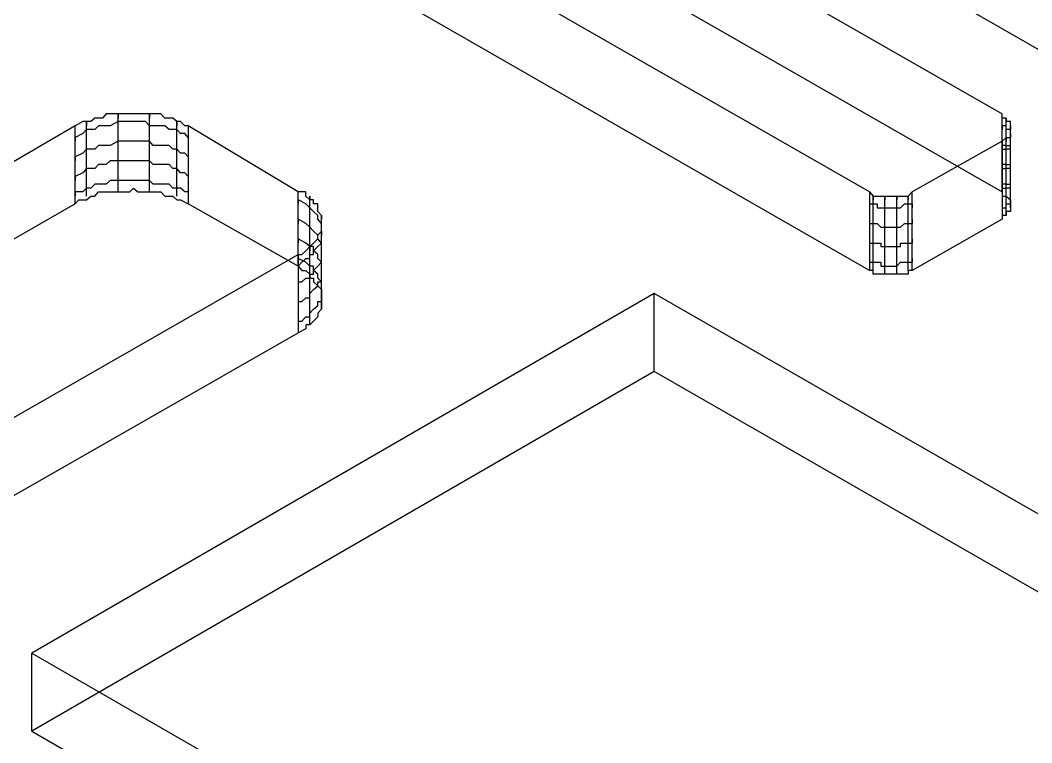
# Model space of a CAD drawing. Header units: millimetres. Extents: x 0 to 2112, y 8 to 1252.
# Drawn here: x 1488.1 to 1556.3, y 516 to 564.7 of the extents above; entities that cross this region are included whole.
import ezdxf

# ---------------------------------------------------------------- set-up
doc = ezdxf.new("R2010")
doc.units = ezdxf.units.MM
doc.layers.get('0').update_dxf_attribs({"linetype": 'CONTINUOUS'})

msp = doc.modelspace()

# ---------------------------------------------------------------- linework, layer by layer
at = {"color": 9}
for p, q in [((1503.12, 593.665), (1582.58, 547.818)), ((1503.12, 593.665), (1582.58, 547.818)), ((1512.08, 582.588), (1554.31, 558.37)), ((1512.08, 582.588), (1554.31, 558.37)), ((1545.36, 553.106), (1503.12, 577.324)), ((1545.36, 553.106), (1503.12, 577.324)), ((1512.08, 577.324), (1554.31, 553.106)), ((1512.08, 577.324), (1554.31, 553.106)), ((1545.36, 547.818), (1503.12, 572.064)), ((1545.36, 547.818), (1503.12, 572.064)), ((1493.87, 558.37), (1493.62, 558.094)), ((1493.87, 558.37), (1493.62, 558.094)), ((1494.14, 558.37), (1493.87, 558.37)), ((1494.14, 558.37), (1493.87, 558.37)), ((1494.67, 558.37), (1494.14, 558.37)), ((1494.67, 558.37), (1494.14, 558.37)), ((1494.94, 558.37), (1494.67, 558.37)), ((1494.67, 553.106), (1494.67, 558.37)), ((1494.67, 558.37), (1494.67, 558.094)), ((1494.94, 558.37), (1494.67, 558.37)), ((1495.19, 558.37), (1494.94, 558.37)), ((1495.19, 558.37), (1494.94, 558.37)), ((1495.46, 558.37), (1495.19, 558.37)), ((1495.46, 558.37), (1495.19, 558.37)), ((1495.99, 558.37), (1495.46, 558.37)), ((1495.99, 558.37), (1495.46, 558.37)), ((1496.26, 558.37), (1495.99, 558.37)), ((1496.26, 558.37), (1495.99, 558.37)), ((1496.51, 558.37), (1496.26, 558.37)), ((1496.51, 558.37), (1496.26, 558.37)), ((1496.79, 558.37), (1496.51, 558.37)), ((1496.79, 558.37), (1496.51, 558.37)), ((1497.03, 558.37), (1496.79, 558.37)), ((1496.79, 553.106), (1496.79, 558.37)), ((1496.79, 558.37), (1496.79, 558.094)), ((1497.03, 558.37), (1496.79, 558.37)), ((1497.56, 558.37), (1497.03, 558.37)), ((1497.56, 558.37), (1497.03, 558.37)), ((1497.83, 558.094), (1497.56, 558.37)), ((1497.83, 558.094), (1497.56, 558.37)), ((1554.31, 558.094), (1554.31, 558.37)), ((1554.31, 553.106), (1554.31, 558.37)), ((1554.31, 558.094), (1554.31, 558.37)), ((1554.31, 553.106), (1554.31, 558.37)), ((1492.3, 557.848), (1491.77, 557.572)), ((1492.3, 557.848), (1491.77, 557.572)), ((1492.54, 557.848), (1492.3, 557.848)), ((1492.54, 557.848), (1492.3, 557.848)), ((1492.82, 557.848), (1492.54, 557.848)), ((1492.54, 552.831), (1492.54, 557.848)), ((1492.54, 557.848), (1492.54, 557.572)), ((1492.82, 557.848), (1492.54, 557.848)), ((1493.09, 558.094), (1492.82, 557.848)), ((1493.09, 558.094), (1492.82, 557.848)), ((1493.34, 558.094), (1493.09, 558.094)), ((1493.34, 558.094), (1493.09, 558.094)), ((1493.62, 558.094), (1493.34, 558.094)), ((1493.62, 558.094), (1493.34, 558.094)), ((1494.67, 557.848), (1494.14, 557.572)), ((1494.94, 557.848), (1494.67, 557.848)), ((1495.19, 557.848), (1494.94, 557.848)), ((1495.46, 557.848), (1495.19, 557.848)), ((1495.99, 557.848), (1495.46, 557.848)), ((1496.26, 557.848), (1495.99, 557.848)), ((1496.51, 557.848), (1496.26, 557.848)), ((1496.79, 557.572), (1496.51, 557.848)), ((1498.11, 558.094), (1497.83, 558.094)), ((1498.11, 558.094), (1497.83, 558.094)), ((1498.36, 558.094), (1498.11, 558.094)), ((1498.36, 558.094), (1498.11, 558.094)), ((1498.63, 557.848), (1498.36, 558.094)), ((1498.63, 557.848), (1498.36, 558.094)), ((1498.88, 557.848), (1498.63, 557.848)), ((1498.63, 552.831), (1498.63, 557.848)), ((1498.63, 557.848), (1498.63, 557.572)), ((1498.88, 557.848), (1498.63, 557.848)), ((1499.16, 557.572), (1498.88, 557.848)), ((1499.16, 557.572), (1498.88, 557.848)), ((1554.59, 558.094), (1554.31, 558.094)), ((1554.59, 558.094), (1554.31, 558.094)), ((1554.59, 557.848), (1554.59, 558.094)), ((1554.59, 558.094), (1554.59, 558.094)), ((1554.59, 558.094), (1554.59, 558.094)), ((1554.59, 552.831), (1554.59, 558.094)), ((1554.59, 558.094), (1554.59, 557.848)), ((1554.59, 557.848), (1554.59, 558.094)), ((1554.59, 558.094), (1554.59, 558.094)), ((1554.59, 558.094), (1554.59, 558.094)), ((1554.87, 557.848), (1554.59, 557.848)), ((1554.87, 557.848), (1554.59, 557.848)), ((1554.87, 557.572), (1554.87, 557.848)), ((1554.87, 557.848), (1554.87, 557.848)), ((1554.87, 557.848), (1554.87, 557.848)), ((1554.87, 557.572), (1554.87, 557.848)), ((1554.87, 557.848), (1554.87, 557.848)), ((1554.87, 557.848), (1554.87, 557.848)), ((1491.77, 557.572), (1463.26, 540.985)), ((1491.77, 557.572), (1463.26, 540.985)), ((1491.77, 552.309), (1491.77, 557.572)), ((1491.77, 552.309), (1491.77, 557.572)), ((1492.3, 557.047), (1491.77, 556.772)), ((1492.54, 557.322), (1492.3, 557.047)), ((1492.82, 557.322), (1492.54, 557.322)), ((1493.09, 557.322), (1492.82, 557.322)), ((1493.34, 557.572), (1493.09, 557.322)), ((1493.62, 557.572), (1493.34, 557.572)), ((1493.87, 557.572), (1493.62, 557.572)), ((1494.14, 557.572), (1493.87, 557.572)), ((1497.03, 557.572), (1496.79, 557.572)), ((1497.56, 557.572), (1497.03, 557.572)), ((1497.83, 557.572), (1497.56, 557.572)), ((1498.11, 557.322), (1497.83, 557.572)), ((1498.36, 557.322), (1498.11, 557.322)), ((1498.63, 557.322), (1498.36, 557.322)), ((1498.88, 557.047), (1498.63, 557.322)), ((1499.16, 557.047), (1498.88, 557.047)), ((1499.4, 557.572), (1499.16, 557.572)), ((1499.4, 557.572), (1499.16, 557.572)), ((1499.4, 556.772), (1499.16, 557.047)), ((1506.82, 553.106), (1499.4, 557.572)), ((1499.4, 557.572), (1499.4, 552.309)), ((1499.4, 557.572), (1499.4, 552.309)), ((1506.82, 553.106), (1499.4, 557.572)), ((1554.59, 557.572), (1554.31, 557.572)), ((1554.31, 557.572), (1554.31, 557.572)), ((1554.31, 557.572), (1554.31, 557.322)), ((1554.59, 557.322), (1554.59, 557.572)), ((1554.87, 557.322), (1554.59, 557.322)), ((1554.59, 557.322), (1554.59, 557.322)), ((1554.59, 557.322), (1554.59, 557.322)), ((1554.87, 557.322), (1554.87, 557.572)), ((1554.87, 557.572), (1554.87, 557.572)), ((1554.87, 557.572), (1554.87, 557.572)), ((1554.87, 552.584), (1554.87, 557.572)), ((1554.87, 557.572), (1554.87, 557.322)), ((1554.87, 557.322), (1554.87, 557.572)), ((1554.87, 557.572), (1554.87, 557.572)), ((1554.87, 557.572), (1554.87, 557.572)), ((1554.87, 557.047), (1554.87, 557.322)), ((1554.87, 557.322), (1554.87, 557.322)), ((1554.87, 557.322), (1554.87, 557.322)), ((1554.87, 557.322), (1554.87, 557.322)), ((1554.87, 557.047), (1554.87, 557.322)), ((1554.87, 557.047), (1554.87, 557.322)), ((1554.87, 557.322), (1554.87, 557.322)), ((1554.87, 557.322), (1554.87, 557.322)), ((1554.87, 557.322), (1554.87, 557.322)), ((1554.87, 556.772), (1554.87, 557.047)), ((1554.87, 557.047), (1554.87, 557.047)), ((1554.87, 557.047), (1554.87, 557.047)), ((1554.87, 552.034), (1554.87, 557.047)), ((1554.87, 557.047), (1554.87, 556.772)), ((1554.87, 556.772), (1554.87, 557.047)), ((1554.87, 557.047), (1554.87, 557.047)), ((1554.87, 557.047), (1554.87, 557.047)), ((1554.87, 557.047), (1554.87, 557.047)), ((1554.87, 556.772), (1554.87, 557.047)), ((1554.87, 557.047), (1554.87, 557.047)), ((1554.87, 557.047), (1554.87, 557.047)), ((1491.77, 556.772), (1491.77, 556.525)), ((1493.34, 556.249), (1493.09, 555.999)), ((1493.62, 556.249), (1493.34, 556.249)), ((1493.87, 556.249), (1493.62, 556.249)), ((1494.14, 556.249), (1493.87, 556.249)), ((1494.67, 556.525), (1494.14, 556.249)), ((1494.94, 556.525), (1494.67, 556.525)), ((1495.19, 556.525), (1494.94, 556.525)), ((1495.46, 556.525), (1495.19, 556.525)), ((1495.99, 556.525), (1495.46, 556.525)), ((1496.26, 556.525), (1495.99, 556.525)), ((1496.51, 556.525), (1496.26, 556.525)), ((1496.79, 556.525), (1496.51, 556.525)), ((1497.03, 556.249), (1496.79, 556.525)), ((1497.56, 556.249), (1497.03, 556.249)), ((1497.83, 556.249), (1497.56, 556.249)), ((1498.11, 556.249), (1497.83, 556.249)), ((1498.36, 555.999), (1498.11, 556.249)), ((1554.31, 556.525), (1548.25, 553.106)), ((1554.31, 556.525), (1548.25, 553.106)), ((1554.31, 556.525), (1554.59, 556.772)), ((1554.31, 556.525), (1554.59, 556.772)), ((1554.31, 556.525), (1554.31, 556.525)), ((1554.31, 556.525), (1554.31, 556.525)), ((1554.31, 556.525), (1554.31, 556.525)), ((1554.31, 556.525), (1554.31, 556.525)), ((1554.31, 556.525), (1554.31, 551.261)), ((1554.31, 556.525), (1554.31, 551.261)), ((1554.59, 556.249), (1554.31, 556.249)), ((1554.31, 556.249), (1554.31, 556.249)), ((1554.31, 556.249), (1554.31, 555.999)), ((1554.59, 556.772), (1554.59, 556.772)), ((1554.59, 556.772), (1554.59, 556.772)), ((1554.59, 556.772), (1554.87, 556.772)), ((1554.59, 551.508), (1554.59, 556.772)), ((1554.59, 556.772), (1554.59, 556.525)), ((1554.59, 556.772), (1554.59, 556.772)), ((1554.59, 556.772), (1554.59, 556.772)), ((1554.59, 556.772), (1554.87, 556.772)), ((1554.59, 555.999), (1554.59, 556.249)), ((1554.59, 555.999), (1554.59, 556.249)), ((1554.59, 556.249), (1554.87, 556.249)), ((1554.87, 556.525), (1554.87, 556.772)), ((1554.87, 556.772), (1554.87, 556.772)), ((1554.87, 556.772), (1554.87, 556.772)), ((1554.87, 556.249), (1554.87, 556.525)), ((1554.87, 556.525), (1554.87, 556.525)), ((1554.87, 556.525), (1554.87, 556.525)), ((1554.87, 556.525), (1554.87, 556.525)), ((1554.87, 556.249), (1554.87, 556.249)), ((1492.3, 555.724), (1491.77, 555.477)), ((1492.54, 555.999), (1492.3, 555.724)), ((1492.82, 555.999), (1492.54, 555.999)), ((1493.09, 555.999), (1492.82, 555.999)), ((1498.63, 555.999), (1498.36, 555.999)), ((1498.88, 555.724), (1498.63, 555.999)), ((1499.16, 555.724), (1498.88, 555.724)), ((1499.4, 555.477), (1499.16, 555.724)), ((1554.31, 555.999), (1554.31, 555.999)), ((1554.31, 555.999), (1554.31, 555.999)), ((1554.31, 555.999), (1554.59, 555.999)), ((1554.87, 555.999), (1554.59, 555.999)), ((1554.59, 555.999), (1554.59, 555.999)), ((1554.59, 555.999), (1554.59, 555.999)), ((1554.59, 555.999), (1554.59, 555.999)), ((1554.87, 555.724), (1554.87, 555.999)), ((1554.87, 555.477), (1554.87, 555.724)), ((1554.87, 555.724), (1554.87, 555.724)), ((1554.87, 555.724), (1554.87, 555.724)), ((1554.87, 555.724), (1554.87, 555.724)), ((1491.77, 555.477), (1491.77, 555.202)), ((1493.34, 554.955), (1493.09, 554.68)), ((1493.62, 554.955), (1493.34, 554.955)), ((1493.87, 554.955), (1493.62, 554.955)), ((1494.14, 555.202), (1493.87, 554.955)), ((1494.67, 555.202), (1494.14, 555.202)), ((1494.94, 555.202), (1494.67, 555.202)), ((1495.19, 555.202), (1494.94, 555.202)), ((1495.46, 555.202), (1495.19, 555.202)), ((1495.99, 555.202), (1495.46, 555.202)), ((1496.26, 555.202), (1495.99, 555.202)), ((1496.51, 555.202), (1496.26, 555.202)), ((1496.79, 555.202), (1496.51, 555.202)), ((1497.03, 554.955), (1496.79, 555.202)), ((1497.56, 554.955), (1497.03, 554.955)), ((1497.83, 554.955), (1497.56, 554.955)), ((1498.11, 554.955), (1497.83, 554.955)), ((1498.36, 554.68), (1498.11, 554.955)), ((1554.59, 554.955), (1554.31, 554.955)), ((1554.31, 554.955), (1554.31, 554.955)), ((1554.31, 554.955), (1554.31, 554.68)), ((1554.59, 554.68), (1554.59, 554.955)), ((1554.59, 554.955), (1554.59, 554.955)), ((1554.59, 554.68), (1554.59, 554.955)), ((1554.59, 554.955), (1554.59, 554.955)), ((1554.59, 554.955), (1554.87, 554.955)), ((1554.87, 555.202), (1554.87, 555.477)), ((1554.87, 555.477), (1554.87, 555.477)), ((1554.87, 555.477), (1554.87, 555.477)), ((1554.87, 554.955), (1554.87, 555.202)), ((1554.87, 555.202), (1554.87, 555.202)), ((1554.87, 555.202), (1554.87, 555.202)), ((1554.87, 555.202), (1554.87, 555.202)), ((1554.87, 554.955), (1554.87, 554.955)), ((1492.3, 554.404), (1491.77, 554.154)), ((1492.54, 554.68), (1492.3, 554.404)), ((1492.82, 554.68), (1492.54, 554.68)), ((1493.09, 554.68), (1492.82, 554.68)), ((1498.63, 554.68), (1498.36, 554.68)), ((1498.88, 554.404), (1498.63, 554.68)), ((1499.16, 554.404), (1498.88, 554.404)), ((1499.4, 554.154), (1499.16, 554.404)), ((1554.31, 554.68), (1554.31, 554.68)), ((1554.31, 554.68), (1554.31, 554.68)), ((1554.31, 554.68), (1554.59, 554.68)), ((1554.87, 554.68), (1554.59, 554.68)), ((1554.59, 554.68), (1554.59, 554.68)), ((1554.87, 554.404), (1554.87, 554.68)), ((1554.87, 554.154), (1554.87, 554.404)), ((1554.87, 554.404), (1554.87, 554.404)), ((1554.87, 554.404), (1554.87, 554.404)), ((1554.87, 554.404), (1554.87, 554.404)), ((1491.77, 554.154), (1491.77, 553.879)), ((1493.09, 553.632), (1492.82, 553.357)), ((1493.34, 553.632), (1493.09, 553.632)), ((1493.62, 553.632), (1493.34, 553.632)), ((1493.87, 553.632), (1493.62, 553.632)), ((1494.14, 553.879), (1493.87, 553.632)), ((1494.67, 553.879), (1494.14, 553.879)), ((1494.94, 553.879), (1494.67, 553.879)), ((1495.19, 553.879), (1494.94, 553.879)), ((1495.46, 553.879), (1495.19, 553.879)), ((1495.99, 553.879), (1495.46, 553.879)), ((1496.26, 553.879), (1495.99, 553.879)), ((1496.51, 553.879), (1496.26, 553.879)), ((1496.79, 553.879), (1496.51, 553.879)), ((1497.03, 553.632), (1496.79, 553.879)), ((1497.56, 553.632), (1497.03, 553.632)), ((1497.83, 553.632), (1497.56, 553.632)), ((1498.11, 553.632), (1497.83, 553.632)), ((1498.36, 553.357), (1498.11, 553.632)), ((1554.59, 553.632), (1554.31, 553.632)), ((1554.31, 553.632), (1554.31, 553.632)), ((1554.31, 553.632), (1554.31, 553.357)), ((1554.59, 553.357), (1554.59, 553.632)), ((1554.59, 553.632), (1554.59, 553.632)), ((1554.59, 553.357), (1554.59, 553.632)), ((1554.59, 553.632), (1554.59, 553.632)), ((1554.59, 553.632), (1554.87, 553.632)), ((1554.87, 553.879), (1554.87, 554.154)), ((1554.87, 554.154), (1554.87, 554.154)), ((1554.87, 554.154), (1554.87, 554.154)), ((1554.87, 554.154), (1554.87, 554.154)), ((1554.87, 553.632), (1554.87, 553.879)), ((1554.87, 553.879), (1554.87, 553.879)), ((1554.87, 553.879), (1554.87, 553.879)), ((1554.87, 553.632), (1554.87, 553.632)), ((1492.3, 553.106), (1491.77, 553.106)), ((1491.77, 553.106), (1491.77, 552.831)), ((1492.54, 553.357), (1492.3, 553.106)), ((1492.82, 553.357), (1492.54, 553.357)), ((1492.54, 552.584), (1492.82, 552.831)), ((1492.54, 552.584), (1492.82, 552.831)), ((1492.82, 552.831), (1493.09, 552.831)), ((1492.82, 552.831), (1493.09, 552.831)), ((1493.09, 552.831), (1493.34, 553.106)), ((1493.09, 552.831), (1493.34, 553.106)), ((1493.34, 553.106), (1493.87, 553.106)), ((1493.34, 553.106), (1493.87, 553.106)), ((1493.87, 553.106), (1494.14, 553.106)), ((1493.87, 553.106), (1494.14, 553.106)), ((1494.14, 553.106), (1494.39, 553.106)), ((1494.14, 553.106), (1494.39, 553.106)), ((1494.39, 553.106), (1494.67, 553.106)), ((1494.39, 553.106), (1494.67, 553.106)), ((1494.67, 553.106), (1494.94, 553.106)), ((1494.67, 553.106), (1494.94, 553.106)), ((1494.94, 553.106), (1495.46, 553.106)), ((1494.94, 553.106), (1495.46, 553.106)), ((1495.46, 553.106), (1495.71, 553.357)), ((1495.46, 553.106), (1495.71, 553.357)), ((1495.71, 553.357), (1495.99, 553.106)), ((1495.71, 553.357), (1495.99, 553.106)), ((1495.99, 553.106), (1496.26, 553.106)), ((1495.99, 553.106), (1496.26, 553.106)), ((1496.26, 553.106), (1496.79, 553.106)), ((1496.26, 553.106), (1496.79, 553.106)), ((1496.79, 553.106), (1497.03, 553.106)), ((1496.79, 553.106), (1497.03, 553.106)), ((1497.03, 553.106), (1497.31, 553.106)), ((1497.03, 553.106), (1497.31, 553.106)), ((1497.31, 553.106), (1497.56, 553.106)), ((1497.31, 553.106), (1497.56, 553.106)), ((1497.56, 553.106), (1497.83, 552.831)), ((1497.56, 553.106), (1497.83, 552.831)), ((1497.83, 552.831), (1498.11, 552.831)), ((1497.83, 552.831), (1498.11, 552.831)), ((1498.11, 552.831), (1498.36, 552.831)), ((1498.11, 552.831), (1498.36, 552.831)), ((1498.63, 553.357), (1498.36, 553.357)), ((1498.36, 552.831), (1498.63, 552.584)), ((1498.36, 552.831), (1498.63, 552.584)), ((1498.88, 553.357), (1498.63, 553.357)), ((1499.16, 553.106), (1498.88, 553.357)), ((1499.4, 553.106), (1499.16, 553.106)), ((1507.34, 553.106), (1506.82, 553.106)), ((1506.82, 548.093), (1506.82, 553.106)), ((1506.82, 548.093), (1506.82, 553.106)), ((1507.34, 553.106), (1506.82, 553.106)), ((1507.34, 552.831), (1507.34, 553.106)), ((1507.34, 552.831), (1507.34, 553.106)), ((1507.61, 552.584), (1507.34, 552.831)), ((1507.61, 552.584), (1507.34, 552.831)), ((1507.61, 547.568), (1507.61, 552.831)), ((1507.61, 552.831), (1507.61, 552.584)), ((1545.36, 553.106), (1545.36, 553.106)), ((1545.36, 553.106), (1545.36, 553.106)), ((1545.36, 553.106), (1545.61, 552.831)), ((1545.36, 553.106), (1545.36, 547.818)), ((1545.36, 553.106), (1545.36, 553.106)), ((1545.36, 553.106), (1545.36, 553.106)), ((1545.36, 553.106), (1545.61, 552.831)), ((1545.36, 553.106), (1545.36, 547.818)), ((1545.61, 552.831), (1545.61, 552.831)), ((1545.61, 552.831), (1545.89, 552.831)), ((1545.61, 547.818), (1545.61, 552.831)), ((1545.61, 552.831), (1545.61, 552.584)), ((1545.61, 552.831), (1545.61, 552.831)), ((1545.61, 552.831), (1545.89, 552.831)), ((1545.89, 552.831), (1545.89, 552.831)), ((1545.89, 552.831), (1546.13, 552.831)), ((1545.89, 552.831), (1545.89, 552.831)), ((1545.89, 552.831), (1546.13, 552.831)), ((1546.13, 552.831), (1546.13, 552.831)), ((1546.13, 552.831), (1546.41, 552.831)), ((1546.13, 552.831), (1546.13, 552.831)), ((1546.13, 552.831), (1546.41, 552.831)), ((1546.41, 552.831), (1546.41, 552.831)), ((1546.41, 552.831), (1546.68, 552.831)), ((1546.41, 547.568), (1546.41, 552.831)), ((1546.41, 552.831), (1546.41, 552.584)), ((1546.41, 552.831), (1546.41, 552.831)), ((1546.41, 552.831), (1546.68, 552.831)), ((1546.68, 552.831), (1546.68, 552.831)), ((1546.68, 552.831), (1546.93, 552.831)), ((1546.68, 552.831), (1546.68, 552.831)), ((1546.68, 552.831), (1546.93, 552.831)), ((1546.93, 552.831), (1546.93, 552.831)), ((1546.93, 552.831), (1546.93, 552.831)), ((1546.93, 552.831), (1547.21, 552.831)), ((1546.93, 552.831), (1546.93, 552.831)), ((1546.93, 552.831), (1546.93, 552.831)), ((1546.93, 552.831), (1547.21, 552.831)), ((1547.21, 552.831), (1547.21, 552.831)), ((1547.21, 552.831), (1547.46, 552.831)), ((1547.21, 547.568), (1547.21, 552.831)), ((1547.21, 552.831), (1547.21, 552.584)), ((1547.21, 552.831), (1547.21, 552.831)), ((1547.21, 552.831), (1547.46, 552.831)), ((1547.46, 552.831), (1547.46, 552.831)), ((1547.46, 552.831), (1547.73, 552.831)), ((1547.46, 552.831), (1547.46, 552.831)), ((1547.46, 552.831), (1547.73, 552.831)), ((1547.73, 552.831), (1547.73, 552.831)), ((1547.73, 552.831), (1547.98, 552.831)), ((1547.73, 552.831), (1547.73, 552.831)), ((1547.73, 552.831), (1547.98, 552.831)), ((1547.98, 552.831), (1548.25, 553.106)), ((1547.98, 552.831), (1548.25, 553.106)), ((1547.98, 552.831), (1547.98, 552.831)), ((1547.98, 547.818), (1547.98, 552.831)), ((1547.98, 552.831), (1547.98, 552.584)), ((1547.98, 552.831), (1547.98, 552.831)), ((1548.25, 553.106), (1548.25, 553.106)), ((1548.25, 547.818), (1548.25, 553.106)), ((1548.25, 553.106), (1548.25, 553.106)), ((1548.25, 547.818), (1548.25, 553.106)), ((1554.31, 553.357), (1554.31, 553.357)), ((1554.31, 553.357), (1554.31, 553.357)), ((1554.31, 553.357), (1554.59, 553.357)), ((1554.31, 553.106), (1554.31, 553.106)), ((1554.31, 553.106), (1554.31, 552.831)), ((1554.31, 553.106), (1554.31, 553.106)), ((1554.31, 553.106), (1554.31, 552.831)), ((1554.31, 552.831), (1554.59, 552.831)), ((1554.31, 552.831), (1554.59, 552.831)), ((1554.87, 553.357), (1554.59, 553.357)), ((1554.59, 553.357), (1554.59, 553.357)), ((1554.59, 552.831), (1554.59, 552.831)), ((1554.59, 552.831), (1554.59, 552.831)), ((1554.59, 552.831), (1554.87, 552.584)), ((1554.59, 552.831), (1554.59, 552.831)), ((1554.59, 552.831), (1554.59, 552.831)), ((1554.59, 552.831), (1554.87, 552.584)), ((1554.87, 553.106), (1554.87, 553.357)), ((1554.87, 553.357), (1554.87, 553.357)), ((1554.87, 552.831), (1554.87, 553.106)), ((1554.87, 553.106), (1554.87, 553.106)), ((1554.87, 553.106), (1554.87, 553.106)), ((1554.87, 552.584), (1554.87, 552.831)), ((1554.87, 552.831), (1554.87, 552.831)), ((1554.87, 552.831), (1554.87, 552.831)), ((1554.87, 552.831), (1554.87, 552.831)), ((1491.77, 552.309), (1463.26, 535.972)), ((1491.77, 552.309), (1463.26, 535.972)), ((1491.77, 552.309), (1492.02, 552.584)), ((1491.77, 552.309), (1492.02, 552.584)), ((1492.02, 552.584), (1492.3, 552.584)), ((1492.02, 552.584), (1492.3, 552.584)), ((1492.3, 552.584), (1492.54, 552.584)), ((1492.3, 552.584), (1492.54, 552.584)), ((1498.63, 552.584), (1498.88, 552.584)), ((1498.63, 552.584), (1498.88, 552.584)), ((1498.88, 552.584), (1499.4, 552.309)), ((1498.88, 552.584), (1499.4, 552.309)), ((1506.82, 548.093), (1499.4, 552.309)), ((1506.82, 548.093), (1499.4, 552.309)), ((1507.34, 552.309), (1506.82, 552.584)), ((1506.82, 552.584), (1506.82, 552.309)), ((1507.61, 552.034), (1507.34, 552.309)), ((1507.34, 552.309), (1507.34, 552.309)), ((1507.86, 552.584), (1507.61, 552.584)), ((1507.86, 552.584), (1507.61, 552.584)), ((1507.86, 552.309), (1507.86, 552.584)), ((1507.86, 552.309), (1507.86, 552.584)), ((1508.14, 552.309), (1507.86, 552.309)), ((1508.14, 552.309), (1507.86, 552.309)), ((1508.14, 552.034), (1508.14, 552.309)), ((1508.14, 552.034), (1508.14, 552.309)), ((1545.36, 552.309), (1545.36, 552.309)), ((1545.36, 552.309), (1545.36, 552.309)), ((1545.36, 552.309), (1545.61, 552.309)), ((1545.61, 552.309), (1545.61, 552.309)), ((1545.61, 552.309), (1545.89, 552.309)), ((1545.89, 552.309), (1545.89, 552.034)), ((1547.46, 552.034), (1547.73, 552.309)), ((1547.73, 552.309), (1547.73, 552.309)), ((1547.73, 552.309), (1547.98, 552.309)), ((1547.98, 552.309), (1547.98, 552.309)), ((1547.98, 552.309), (1548.25, 552.309)), ((1548.25, 552.309), (1548.25, 552.309)), ((1548.25, 552.309), (1548.25, 552.034)), ((1554.59, 552.034), (1554.59, 552.309)), ((1554.59, 552.309), (1554.59, 552.309)), ((1554.59, 552.309), (1554.87, 552.309)), ((1554.87, 552.584), (1554.87, 552.584)), ((1554.87, 552.584), (1554.87, 552.584)), ((1554.87, 552.584), (1554.87, 552.584)), ((1554.87, 552.584), (1554.87, 552.309)), ((1554.87, 552.309), (1554.87, 552.584)), ((1554.87, 552.584), (1554.87, 552.584)), ((1554.87, 552.584), (1554.87, 552.584)), ((1554.87, 552.584), (1554.87, 552.584)), ((1554.87, 552.584), (1554.87, 552.584)), ((1554.87, 552.584), (1554.87, 552.584)), ((1554.87, 552.584), (1554.87, 552.309)), ((1554.87, 552.309), (1554.87, 552.309)), ((1554.87, 552.309), (1554.87, 552.309)), ((1554.87, 552.309), (1554.87, 552.309)), ((1554.87, 552.309), (1554.87, 552.034)), ((1554.87, 552.309), (1554.87, 552.309)), ((1554.87, 552.309), (1554.87, 552.309)), ((1554.87, 552.309), (1554.87, 552.309)), ((1554.87, 552.309), (1554.87, 552.309)), ((1554.87, 552.309), (1554.87, 552.034)), ((1507.86, 551.783), (1507.61, 552.034)), ((1508.14, 551.508), (1507.86, 551.783)), ((1507.86, 551.783), (1507.86, 551.783)), ((1508.14, 551.783), (1508.14, 552.034)), ((1508.14, 551.783), (1508.14, 552.034)), ((1508.39, 551.508), (1508.14, 551.783)), ((1508.39, 551.508), (1508.14, 551.783)), ((1508.14, 551.261), (1508.14, 551.508)), ((1508.39, 551.261), (1508.39, 551.508)), ((1508.39, 551.508), (1508.39, 551.508)), ((1508.39, 546.523), (1508.39, 551.508)), ((1508.39, 551.508), (1508.39, 551.261)), ((1508.39, 551.261), (1508.39, 551.508)), ((1508.39, 551.508), (1508.39, 551.508)), ((1545.89, 552.034), (1546.13, 552.034)), ((1546.13, 552.034), (1546.13, 552.034)), ((1546.13, 552.034), (1546.41, 552.034)), ((1546.41, 552.034), (1546.41, 552.034)), ((1546.41, 552.034), (1546.68, 552.034)), ((1546.68, 552.034), (1546.68, 552.034)), ((1546.68, 552.034), (1546.93, 552.034)), ((1546.93, 552.034), (1546.93, 552.034)), ((1546.93, 552.034), (1546.93, 552.034)), ((1546.93, 552.034), (1547.21, 552.034)), ((1547.21, 552.034), (1547.21, 552.034)), ((1547.21, 552.034), (1547.46, 552.034)), ((1547.46, 552.034), (1547.46, 552.034)), ((1554.31, 552.034), (1554.31, 552.034)), ((1554.31, 552.034), (1554.31, 552.034)), ((1554.31, 552.034), (1554.59, 552.034)), ((1554.59, 551.508), (1554.31, 551.508)), ((1554.31, 551.508), (1554.31, 551.261)), ((1554.59, 551.508), (1554.31, 551.508)), ((1554.31, 551.508), (1554.31, 551.261)), ((1554.87, 551.783), (1554.59, 551.783)), ((1554.59, 551.783), (1554.59, 551.508)), ((1554.87, 551.783), (1554.59, 551.783)), ((1554.59, 551.783), (1554.59, 551.508)), ((1554.59, 551.508), (1554.59, 551.508)), ((1554.59, 551.508), (1554.59, 551.508)), ((1554.59, 551.508), (1554.59, 551.508)), ((1554.59, 551.508), (1554.59, 551.508)), ((1554.87, 552.034), (1554.87, 552.034)), ((1554.87, 552.034), (1554.87, 552.034)), ((1554.87, 552.034), (1554.87, 551.783)), ((1554.87, 552.034), (1554.87, 552.034)), ((1554.87, 552.034), (1554.87, 552.034)), ((1554.87, 552.034), (1554.87, 551.783)), ((1554.87, 551.783), (1554.87, 551.783)), ((1554.87, 551.783), (1554.87, 551.783)), ((1554.87, 551.783), (1554.87, 551.783)), ((1554.87, 551.783), (1554.87, 551.783)), ((1507.34, 550.986), (1506.82, 551.261)), ((1506.82, 551.261), (1506.82, 550.986)), ((1507.61, 550.739), (1507.34, 550.986)), ((1507.34, 550.986), (1507.34, 550.986)), ((1508.39, 550.986), (1508.14, 551.261)), ((1508.14, 551.261), (1508.14, 551.261)), ((1508.39, 550.986), (1508.39, 551.261)), ((1508.39, 550.986), (1508.39, 551.261)), ((1508.39, 550.739), (1508.39, 550.986)), ((1508.39, 550.986), (1508.39, 550.986)), ((1508.39, 550.739), (1508.39, 550.986)), ((1508.39, 550.739), (1508.39, 550.986)), ((1508.39, 550.986), (1508.39, 550.986)), ((1545.36, 551.261), (1545.36, 550.986)), ((1545.36, 550.986), (1545.36, 550.986)), ((1545.36, 550.986), (1545.61, 550.986)), ((1545.61, 550.986), (1545.61, 550.986)), ((1545.61, 550.986), (1545.89, 550.986)), ((1545.89, 550.986), (1545.89, 550.986)), ((1545.89, 550.986), (1546.13, 550.739)), ((1547.46, 550.739), (1547.73, 550.986)), ((1547.73, 550.986), (1547.73, 550.986)), ((1547.73, 550.986), (1547.98, 550.986)), ((1547.98, 550.986), (1547.98, 550.986)), ((1547.98, 550.986), (1548.25, 550.986)), ((1554.31, 551.261), (1548.25, 547.818)), ((1548.25, 550.986), (1548.25, 551.261)), ((1548.25, 551.261), (1548.25, 550.986)), ((1554.31, 551.261), (1548.25, 547.818)), ((1507.86, 550.464), (1507.61, 550.739)), ((1508.14, 550.189), (1507.86, 550.464)), ((1507.86, 550.464), (1507.86, 550.464)), ((1508.14, 550.189), (1508.39, 550.464)), ((1508.14, 550.189), (1508.39, 550.464)), ((1508.14, 549.938), (1508.14, 550.189)), ((1508.14, 549.938), (1508.14, 550.189)), ((1508.14, 549.938), (1508.14, 550.189)), ((1508.39, 550.464), (1508.39, 550.739)), ((1508.39, 550.464), (1508.39, 550.739)), ((1508.39, 550.739), (1508.39, 550.739)), ((1508.39, 550.464), (1508.39, 550.739)), ((1508.39, 550.464), (1508.39, 550.464)), ((1508.39, 545.2), (1508.39, 550.464)), ((1508.39, 550.464), (1508.39, 550.189)), ((1508.39, 550.189), (1508.39, 550.464)), ((1508.39, 550.464), (1508.39, 550.464)), ((1508.39, 549.938), (1508.39, 550.189)), ((1546.13, 550.739), (1546.13, 550.739)), ((1546.13, 550.739), (1546.41, 550.739)), ((1546.41, 550.739), (1546.41, 550.739)), ((1546.41, 550.739), (1546.68, 550.739)), ((1546.68, 550.739), (1546.68, 550.739)), ((1546.68, 550.739), (1546.93, 550.739)), ((1546.93, 550.739), (1546.93, 550.739)), ((1546.93, 550.739), (1546.93, 550.739)), ((1546.93, 550.739), (1547.21, 550.739)), ((1547.21, 550.739), (1547.21, 550.739)), ((1547.21, 550.739), (1547.46, 550.739)), ((1547.46, 550.739), (1547.46, 550.739)), ((1507.34, 549.663), (1506.82, 549.938)), ((1506.82, 549.938), (1506.82, 549.663)), ((1507.61, 549.416), (1507.34, 549.663)), ((1507.34, 549.663), (1507.34, 549.663)), ((1507.34, 549.141), (1507.61, 549.416)), ((1507.34, 549.141), (1507.61, 549.416)), ((1507.61, 549.416), (1507.86, 549.663)), ((1507.61, 549.416), (1507.86, 549.663)), ((1507.61, 549.416), (1507.61, 549.416)), ((1507.61, 544.153), (1507.61, 549.416)), ((1507.61, 549.416), (1507.61, 549.141)), ((1507.86, 549.416), (1507.61, 549.416)), ((1507.61, 549.416), (1507.61, 549.416)), ((1507.86, 549.663), (1508.14, 549.938)), ((1507.86, 549.663), (1508.14, 549.938)), ((1507.86, 549.663), (1507.86, 549.663)), ((1507.86, 549.663), (1507.86, 549.663)), ((1507.86, 549.141), (1507.86, 549.416)), ((1507.86, 549.141), (1508.14, 549.416)), ((1508.39, 549.663), (1508.14, 549.938)), ((1508.14, 549.938), (1508.14, 549.938)), ((1508.14, 549.416), (1508.39, 549.663)), ((1508.14, 549.416), (1508.14, 549.416)), ((1508.39, 549.663), (1508.39, 549.938)), ((1508.39, 549.938), (1508.39, 549.938)), ((1508.39, 549.416), (1508.39, 549.663)), ((1508.39, 549.141), (1508.39, 549.416)), ((1508.39, 549.416), (1508.39, 549.416)), ((1545.36, 549.938), (1545.36, 549.663)), ((1545.36, 549.663), (1545.36, 549.663)), ((1545.36, 549.663), (1545.61, 549.663)), ((1545.61, 549.663), (1545.61, 549.663)), ((1545.61, 549.663), (1545.89, 549.663)), ((1545.89, 549.663), (1545.89, 549.663)), ((1545.89, 549.663), (1546.13, 549.663)), ((1546.13, 549.663), (1546.13, 549.416)), ((1546.13, 549.416), (1546.41, 549.416)), ((1546.41, 549.416), (1546.41, 549.416)), ((1546.41, 549.416), (1546.68, 549.416)), ((1546.68, 549.416), (1546.68, 549.416)), ((1546.68, 549.416), (1546.93, 549.416)), ((1546.93, 549.416), (1546.93, 549.416)), ((1546.93, 549.416), (1546.93, 549.416)), ((1546.93, 549.416), (1547.21, 549.416)), ((1547.21, 549.416), (1547.21, 549.416)), ((1547.21, 549.416), (1547.46, 549.416)), ((1547.46, 549.416), (1547.46, 549.663)), ((1547.46, 549.663), (1547.73, 549.663)), ((1547.73, 549.663), (1547.73, 549.663)), ((1547.73, 549.663), (1547.98, 549.663)), ((1547.98, 549.663), (1547.98, 549.663)), ((1547.98, 549.663), (1548.25, 549.663)), ((1548.25, 549.663), (1548.25, 549.938)), ((1548.25, 549.938), (1548.25, 549.663)), ((1478.3, 532.553), (1506.82, 548.89)), ((1478.3, 532.553), (1506.82, 548.89)), ((1506.82, 548.89), (1507.06, 548.89)), ((1506.82, 548.89), (1506.82, 543.602)), ((1506.82, 548.89), (1507.06, 548.89)), ((1506.82, 548.89), (1506.82, 543.602)), ((1507.06, 548.89), (1507.34, 549.141)), ((1507.06, 548.89), (1507.34, 549.141)), ((1507.61, 548.615), (1507.61, 548.89)), ((1507.61, 548.89), (1507.86, 548.89)), ((1508.14, 548.89), (1507.86, 549.141)), ((1507.86, 548.89), (1507.86, 549.141)), ((1508.14, 548.615), (1508.14, 548.89)), ((1508.14, 548.89), (1508.14, 548.89)), ((1508.39, 548.89), (1508.39, 549.141)), ((1508.39, 548.615), (1508.39, 548.89)), ((1508.39, 548.89), (1508.39, 548.89)), ((1507.34, 548.368), (1506.82, 548.615)), ((1506.82, 548.615), (1506.82, 548.368)), ((1506.82, 548.093), (1507.06, 548.368)), ((1506.82, 548.093), (1507.06, 547.818)), ((1506.82, 548.093), (1507.06, 547.818)), ((1507.06, 548.368), (1507.34, 548.615)), ((1507.34, 548.615), (1507.61, 548.615)), ((1507.61, 548.093), (1507.34, 548.368)), ((1507.34, 548.368), (1507.34, 548.368)), ((1507.86, 548.093), (1507.61, 548.093)), ((1507.86, 547.818), (1507.86, 548.093)), ((1507.86, 547.818), (1508.14, 548.093)), ((1508.39, 548.368), (1508.14, 548.615)), ((1508.14, 548.093), (1508.39, 548.368)), ((1508.14, 548.093), (1508.14, 548.093)), ((1508.39, 548.368), (1508.39, 548.615)), ((1508.39, 548.093), (1508.39, 548.368)), ((1508.39, 547.818), (1508.39, 548.093)), ((1508.39, 548.093), (1508.39, 548.093)), ((1545.36, 548.615), (1545.36, 548.368)), ((1545.36, 548.368), (1545.36, 548.368)), ((1545.36, 548.368), (1545.61, 548.368)), ((1545.61, 548.368), (1545.61, 548.368)), ((1545.61, 548.368), (1545.89, 548.368)), ((1545.89, 548.368), (1545.89, 548.368)), ((1545.89, 548.368), (1546.13, 548.368)), ((1546.13, 548.368), (1546.13, 548.093)), ((1546.13, 548.093), (1546.41, 548.093)), ((1546.41, 548.093), (1546.41, 548.093)), ((1546.41, 548.093), (1546.68, 548.093)), ((1546.68, 548.093), (1546.68, 548.093)), ((1546.68, 548.093), (1546.93, 548.093)), ((1546.93, 548.093), (1546.93, 548.093)), ((1546.93, 548.093), (1546.93, 548.093)), ((1546.93, 548.093), (1547.21, 548.093)), ((1547.21, 548.093), (1547.46, 548.368)), ((1547.21, 548.093), (1547.21, 548.093)), ((1547.46, 548.368), (1547.46, 548.368)), ((1547.46, 548.368), (1547.73, 548.368)), ((1547.73, 548.368), (1547.73, 548.368)), ((1547.73, 548.368), (1547.98, 548.368)), ((1547.98, 548.368), (1547.98, 548.368)), ((1547.98, 548.368), (1548.25, 548.368)), ((1548.25, 548.368), (1548.25, 548.615)), ((1548.25, 548.615), (1548.25, 548.368)), ((1507.06, 547.818), (1507.34, 547.818)), ((1507.06, 547.818), (1507.34, 547.818)), ((1507.34, 547.818), (1507.61, 547.568)), ((1507.34, 547.818), (1507.61, 547.568)), ((1507.61, 547.568), (1507.61, 547.292)), ((1507.61, 547.292), (1507.61, 547.568)), ((1507.61, 547.568), (1507.86, 547.568)), ((1507.61, 547.568), (1507.61, 547.292)), ((1508.14, 547.568), (1507.86, 547.818)), ((1507.86, 547.568), (1507.86, 547.818)), ((1508.14, 547.292), (1508.14, 547.568)), ((1508.14, 547.568), (1508.14, 547.568)), ((1508.39, 547.568), (1508.39, 547.818)), ((1508.39, 547.292), (1508.39, 547.568)), ((1508.39, 547.568), (1508.39, 547.568)), ((1545.61, 547.818), (1545.36, 547.818)), ((1545.36, 547.818), (1545.36, 547.818)), ((1545.61, 547.818), (1545.36, 547.818)), ((1545.36, 547.818), (1545.36, 547.818)), ((1545.61, 547.568), (1545.61, 547.818)), ((1545.61, 547.818), (1545.61, 547.818)), ((1545.61, 547.568), (1545.61, 547.818)), ((1545.61, 547.818), (1545.61, 547.818)), ((1545.89, 547.568), (1545.61, 547.568)), ((1545.89, 547.568), (1545.61, 547.568)), ((1546.13, 547.568), (1545.89, 547.568)), ((1545.89, 547.568), (1545.89, 547.568)), ((1546.13, 547.568), (1545.89, 547.568)), ((1545.89, 547.568), (1545.89, 547.568)), ((1546.41, 547.568), (1546.13, 547.568)), ((1546.13, 547.568), (1546.13, 547.568)), ((1546.41, 547.568), (1546.13, 547.568)), ((1546.13, 547.568), (1546.13, 547.568)), ((1546.68, 547.568), (1546.41, 547.568)), ((1546.41, 547.568), (1546.41, 547.568)), ((1546.68, 547.568), (1546.41, 547.568)), ((1546.41, 547.568), (1546.41, 547.568)), ((1546.93, 547.568), (1546.68, 547.568)), ((1546.68, 547.568), (1546.68, 547.568)), ((1546.93, 547.568), (1546.68, 547.568)), ((1546.68, 547.568), (1546.68, 547.568)), ((1547.21, 547.568), (1546.93, 547.568)), ((1546.93, 547.568), (1546.93, 547.568)), ((1547.21, 547.568), (1546.93, 547.568)), ((1546.93, 547.568), (1546.93, 547.568)), ((1547.46, 547.568), (1547.21, 547.568)), ((1547.21, 547.568), (1547.21, 547.568)), ((1547.46, 547.568), (1547.21, 547.568)), ((1547.21, 547.568), (1547.21, 547.568)), ((1547.73, 547.568), (1547.46, 547.568)), ((1547.46, 547.568), (1547.46, 547.568)), ((1547.73, 547.568), (1547.46, 547.568)), ((1547.46, 547.568), (1547.46, 547.568)), ((1547.98, 547.568), (1547.73, 547.568)), ((1547.73, 547.568), (1547.73, 547.568)), ((1547.98, 547.568), (1547.73, 547.568)), ((1547.73, 547.568), (1547.73, 547.568)), ((1548.25, 547.818), (1547.98, 547.818)), ((1547.98, 547.818), (1547.98, 547.818)), ((1547.98, 547.818), (1547.98, 547.568)), ((1548.25, 547.818), (1547.98, 547.818)), ((1547.98, 547.818), (1547.98, 547.818)), ((1547.98, 547.818), (1547.98, 547.568)), ((1548.25, 547.818), (1548.25, 547.818)), ((1548.25, 547.818), (1548.25, 547.818)), ((1506.82, 547.045), (1507.06, 547.045)), ((1507.06, 547.045), (1507.34, 547.292)), ((1507.34, 547.292), (1507.61, 547.292)), ((1507.61, 547.292), (1507.86, 547.292)), ((1507.61, 547.292), (1507.86, 547.292)), ((1507.86, 547.292), (1507.86, 547.045)), ((1507.86, 547.292), (1507.86, 547.045)), ((1507.86, 547.045), (1508.14, 546.77)), ((1507.86, 547.045), (1508.14, 546.77)), ((1507.86, 546.523), (1508.14, 546.77)), ((1508.39, 547.045), (1508.14, 547.292)), ((1508.14, 546.77), (1508.14, 547.045)), ((1508.14, 547.045), (1508.39, 547.045)), ((1508.14, 546.77), (1508.14, 546.77)), ((1508.14, 546.77), (1508.39, 546.523)), ((1508.14, 546.77), (1508.14, 546.77)), ((1508.14, 546.77), (1508.39, 546.523)), ((1508.39, 547.045), (1508.39, 547.292)), ((1508.39, 546.77), (1508.39, 547.045)), ((1508.39, 547.045), (1508.39, 547.045)), ((1508.39, 546.523), (1508.39, 546.77)), ((1530.84, 546.248), (1488.85, 522.002)), ((1530.84, 546.248), (1488.85, 522.002)), ((1507.61, 546.248), (1507.86, 546.523)), ((1507.61, 545.973), (1507.61, 546.248)), ((1507.86, 546.523), (1507.86, 546.523)), ((1508.39, 546.523), (1508.39, 546.248)), ((1508.39, 546.248), (1508.39, 546.523)), ((1508.39, 546.523), (1508.39, 546.248)), ((1508.39, 546.248), (1508.39, 546.248)), ((1508.39, 546.248), (1508.39, 545.973)), ((1508.39, 545.973), (1508.39, 546.248)), ((1508.39, 546.248), (1508.39, 546.248)), ((1508.39, 546.248), (1508.39, 546.248)), ((1508.39, 546.248), (1508.39, 545.973)), ((1573.08, 522.002), (1530.84, 546.248)), ((1530.84, 540.985), (1530.84, 546.248)), ((1573.08, 522.002), (1530.84, 546.248)), ((1530.84, 540.985), (1530.84, 546.248)), ((1506.82, 545.723), (1507.06, 545.723)), ((1507.06, 545.723), (1507.34, 545.973)), ((1507.34, 545.973), (1507.61, 545.973)), ((1507.86, 545.2), (1508.14, 545.447)), ((1508.14, 545.447), (1508.14, 545.723)), ((1508.14, 545.723), (1508.39, 545.723)), ((1508.39, 545.973), (1508.39, 545.723)), ((1508.39, 545.723), (1508.39, 545.973)), ((1508.39, 545.973), (1508.39, 545.723)), ((1508.39, 545.723), (1508.39, 545.723)), ((1508.39, 545.723), (1508.39, 545.447)), ((1508.39, 545.723), (1508.39, 545.723)), ((1508.39, 545.723), (1508.39, 545.447)), ((1508.39, 545.447), (1508.39, 545.2)), ((1508.39, 545.447), (1508.39, 545.2)), ((1507.06, 544.4), (1507.34, 544.675)), ((1507.34, 544.675), (1507.61, 544.675)), ((1507.61, 544.925), (1507.86, 545.2)), ((1507.61, 544.675), (1507.61, 544.925)), ((1507.86, 545.2), (1507.86, 545.2)), ((1508.14, 544.675), (1507.86, 544.4)), ((1508.14, 544.675), (1507.86, 544.4)), ((1508.39, 545.2), (1508.14, 544.925)), ((1508.39, 545.2), (1508.14, 544.925)), ((1508.14, 544.925), (1508.14, 544.925)), ((1508.14, 544.925), (1508.14, 544.675)), ((1508.14, 544.925), (1508.14, 544.925)), ((1508.14, 544.925), (1508.14, 544.675)), ((1506.82, 544.4), (1507.06, 544.4)), ((1507.61, 544.153), (1507.34, 544.153)), ((1507.34, 544.153), (1507.34, 543.877)), ((1507.61, 544.153), (1507.34, 544.153)), ((1507.34, 544.153), (1507.34, 543.877)), ((1507.86, 544.4), (1507.61, 544.153)), ((1507.86, 544.4), (1507.61, 544.153)), ((1507.86, 544.4), (1507.86, 544.4)), ((1507.86, 544.4), (1507.86, 544.4)), ((1478.3, 527.29), (1506.82, 543.602)), ((1478.3, 527.29), (1506.82, 543.602)), ((1507.34, 543.877), (1506.82, 543.602)), ((1507.34, 543.877), (1506.82, 543.602)), ((1530.84, 540.985), (1488.85, 516.738)), ((1530.84, 540.985), (1488.85, 516.738)), ((1573.08, 516.738), (1530.84, 540.985)), ((1573.08, 516.738), (1530.84, 540.985)), ((1488.85, 522.002), (1530.84, 497.784)), ((1488.85, 516.738), (1488.85, 522.002)), ((1488.85, 522.002), (1530.84, 497.784)), ((1488.85, 516.738), (1488.85, 522.002)), ((1488.85, 516.738), (1530.84, 492.52)), ((1488.85, 516.738), (1530.84, 492.52))]:
    msp.add_line(p, q, dxfattribs=at)

doc.saveas('drawing.dxf')
